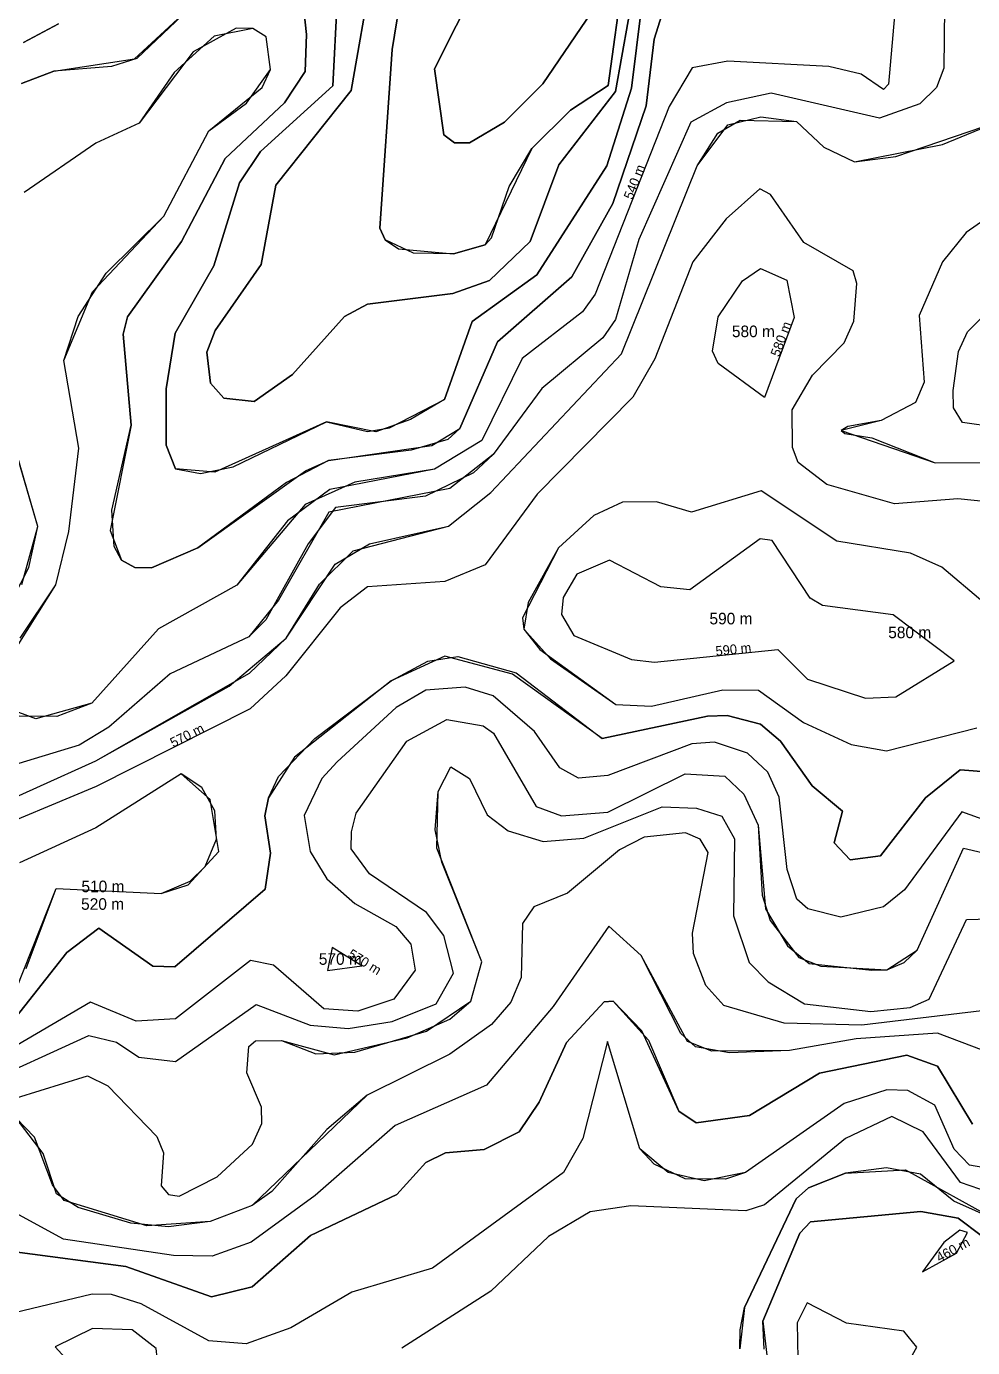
# Model space of a CAD drawing. Extents: x 120.7465 to 120.8269, y 14.0376 to 14.0711.
# Drawn here: x 120.81396 to 120.82245, y 14.04908 to 14.06093 of the extents above; entities that cross this region are included whole.
import ezdxf
from ezdxf.enums import TextEntityAlignment as Align

# ---------------------------------------------------------------- set-up
doc = ezdxf.new("R2010")
doc.units = 0
doc.header["$MEASUREMENT"] = 0
for name, color, linetype in [('Contour_Line_Intermediate', 7, 'Continuous'), ('Contour_Line_Major', 7, 'Continuous'), ('FEATURE_LABEL', 7, 'Continuous'), ('Iso-height_Area', 7, 'Continuous')]:
    doc.layers.add(name, color=color, linetype=linetype)

msp = doc.modelspace()

# ---------------------------------------------------------------- linework, layer by layer
at = {"layer": 'Contour_Line_Intermediate', "color": 36}
for points in [[(120.819882, 14.061741), (120.819592, 14.060817), (120.819518, 14.06022), (120.819221, 14.059343), (120.818853, 14.058685), (120.818187, 14.058104), (120.817849, 14.057327), (120.817739, 14.057228), (120.817412, 14.057132), (120.816669, 14.057039), (120.816293, 14.056842), (120.815497, 14.056257), (120.815084, 14.056076), (120.814934, 14.056079), (120.814813, 14.056145), (120.814749, 14.056268), (120.814727, 14.056594), (120.814899, 14.057355), (120.814829, 14.058172), (120.814866, 14.058326), (120.815353, 14.059003), (120.815743, 14.059746), (120.816277, 14.060247), (120.81646, 14.060529), (120.816474, 14.060859), (120.81637, 14.061811)], [(120.819127, 14.061206), (120.818592, 14.060417), (120.81825, 14.060073), (120.817935, 14.059888), (120.817799, 14.059887), (120.817705, 14.05996), (120.817622, 14.060553), (120.818201, 14.061706)], [(120.819472, 14.061618), (120.819243, 14.060349), (120.818737, 14.059692), (120.818479, 14.059004), (120.818113, 14.058653), (120.817786, 14.058538), (120.81702, 14.05844), (120.816815, 14.058331), (120.816347, 14.057811), (120.816003, 14.057567), (120.815731, 14.057599), (120.815611, 14.057731), (120.81558, 14.058011), (120.815654, 14.058204), (120.816066, 14.058798), (120.816198, 14.059507), (120.816873, 14.060358), (120.817056, 14.061401)], [(120.81559, 14.061255), (120.814951, 14.060644), (120.814724, 14.060572), (120.814208, 14.060532), (120.813917, 14.06042)], [(120.822196, 14.061103), (120.822189, 14.060558), (120.822123, 14.060383), (120.821974, 14.060238), (120.821613, 14.06011), (120.820639, 14.060332), (120.820239, 14.060248), (120.819921, 14.060072), (120.819453, 14.05902), (120.819243, 14.058304), (120.81913, 14.058139), (120.818585, 14.057684), (120.818148, 14.057092), (120.817971, 14.056929), (120.817541, 14.056718), (120.816734, 14.056616), (120.816488, 14.056291), (120.816107, 14.055609), (120.815957, 14.055458), (120.81525, 14.055125), (120.8147, 14.054647), (120.814434, 14.054485), (120.813554, 14.054221)], [(120.819477, 14.061103), (120.819388, 14.060379), (120.819167, 14.059683), (120.81854, 14.058703), (120.817959, 14.058284), (120.817712, 14.057587), (120.817406, 14.057408), (120.817096, 14.057297), (120.816652, 14.057386), (120.815651, 14.056934), (120.815297, 14.056963), (120.815214, 14.057176), (120.815214, 14.057681), (120.815294, 14.058181), (120.815642, 14.058786), (120.815872, 14.059529), (120.816059, 14.05981), (120.816708, 14.0604), (120.816749, 14.061158)], [(120.821747, 14.061026), (120.821694, 14.060414), (120.821649, 14.060367), (120.821447, 14.060503), (120.821158, 14.060573), (120.820252, 14.060621), (120.819931, 14.06056), (120.819727, 14.060214), (120.819062, 14.05853), (120.818947, 14.058372), (120.818406, 14.057953), (120.818046, 14.057218), (120.81762, 14.05696), (120.816683, 14.056779), (120.816302, 14.056497), (120.815847, 14.05592), (120.815145, 14.055529), (120.814547, 14.054863), (120.814234, 14.054743), (120.813896, 14.054746)], [(120.826598, 14.058016), (120.82638, 14.05732), (120.82624, 14.057187), (120.826075, 14.057132), (120.825558, 14.057158), (120.825426, 14.057206), (120.825142, 14.057439), (120.824993, 14.057453), (120.824274, 14.057423), (120.823727, 14.057293), (120.823203, 14.057411), (120.822652, 14.057339), (120.822355, 14.057379), (120.822276, 14.057511), (120.822272, 14.057667), (120.822322, 14.058015), (120.822401, 14.058192), (120.822707, 14.058502), (120.823434, 14.059085), (120.823878, 14.059364), (120.823759, 14.059959), (120.823932, 14.060711), (120.823909, 14.060874), (120.823794, 14.06098)], [(120.813905, 14.055444), (120.814225, 14.055923), (120.814342, 14.056403), (120.814431, 14.057148), (120.814296, 14.057937), (120.814425, 14.05833), (120.814676, 14.058718), (120.815192, 14.059231), (120.815598, 14.059995), (120.815936, 14.060244), (120.816149, 14.060547), (120.81611, 14.060838), (120.815992, 14.060912), (120.815645, 14.060844), (120.815286, 14.06052), (120.814973, 14.060065), (120.814583, 14.059884), (120.813942, 14.059441)], [(120.81425, 14.060955), (120.813934, 14.060789)], [(120.813523, 14.053867), (120.814582, 14.054344), (120.815962, 14.055132), (120.816291, 14.055445), (120.816589, 14.055931), (120.81689, 14.056228), (120.817747, 14.056449), (120.818127, 14.056752), (120.819298, 14.057994), (120.819977, 14.059681), (120.820161, 14.059976), (120.820363, 14.06009), (120.820867, 14.060078), (120.821114, 14.059848), (120.821389, 14.059718), (120.821759, 14.059766), (120.82268, 14.060078)], [(120.822637, 14.056662), (120.822315, 14.056695), (120.821747, 14.056651), (120.821139, 14.056823), (120.820884, 14.057021), (120.820831, 14.057154), (120.820828, 14.057492), (120.821011, 14.057805), (120.821294, 14.058094), (120.821383, 14.058289), (120.821409, 14.058627), (120.821375, 14.058739), (120.820932, 14.058995), (120.820635, 14.059423), (120.820539, 14.059475), (120.820236, 14.059205), (120.819938, 14.058822), (120.819596, 14.05795), (120.8194, 14.057607), (120.818543, 14.056738), (120.818074, 14.056103), (120.817715, 14.055953), (120.81702, 14.055905), (120.816776, 14.055716), (120.816288, 14.055108), (120.815968, 14.054812), (120.814585, 14.054114), (120.813511, 14.053667)], [(120.822852, 14.059407), (120.822389, 14.059084), (120.822177, 14.058822), (120.821967, 14.05834), (120.822012, 14.057742), (120.821936, 14.05756), (120.821626, 14.057399), (120.821327, 14.057344), (120.821269, 14.057309), (120.821302, 14.057281), (120.821542, 14.057241), (120.82211, 14.057019), (120.82283, 14.057021)], [(120.820847, 14.058321), (120.82058, 14.057605), (120.820164, 14.057909), (120.820115, 14.058019), (120.820164, 14.058328), (120.820384, 14.05865), (120.820545, 14.058761), (120.820781, 14.058655), (120.820847, 14.058321)], [(120.813549, 14.055235), (120.813983, 14.056078), (120.814062, 14.056448), (120.813836, 14.057224)], [(120.82254, 14.055772), (120.82217, 14.056082), (120.821889, 14.056208), (120.821229, 14.056315), (120.82055, 14.056768), (120.819927, 14.056575), (120.819613, 14.056667), (120.819306, 14.056666), (120.819049, 14.056547), (120.818733, 14.056255), (120.818409, 14.055629), (120.818422, 14.055526), (120.818566, 14.055344), (120.819247, 14.054851), (120.819568, 14.054835), (120.820208, 14.054983), (120.820527, 14.054978), (120.82093, 14.05469), (120.821358, 14.054491), (120.821674, 14.054435), (120.822486, 14.054641)], [(120.822282, 14.055243), (120.821734, 14.055655), (120.8211, 14.055737), (120.820989, 14.055804), (120.820649, 14.056322), (120.820541, 14.056335), (120.819911, 14.05588), (120.819651, 14.055907), (120.819189, 14.056146), (120.818896, 14.056019), (120.818775, 14.055809), (120.818759, 14.055659), (120.81887, 14.05547), (120.819388, 14.055255), (120.819594, 14.055229), (120.820699, 14.055344), (120.820966, 14.055077), (120.821486, 14.054907), (120.821759, 14.054919), (120.822282, 14.055243)], [(120.822606, 14.054245), (120.822336, 14.054265), (120.822025, 14.054014), (120.821622, 14.053494), (120.82135, 14.053458), (120.821204, 14.05361), (120.82128, 14.053894), (120.821008, 14.05412), (120.820724, 14.054522), (120.820544, 14.054674), (120.820246, 14.054753), (120.820068, 14.054745), (120.819126, 14.054546), (120.81832, 14.055122), (120.817714, 14.055285), (120.817231, 14.055062), (120.816365, 14.054377), (120.816132, 14.054014), (120.8161, 14.053852), (120.81615, 14.053517), (120.816101, 14.053195), (120.815292, 14.052498), (120.815096, 14.052504), (120.814611, 14.052845), (120.814322, 14.052626), (120.813837, 14.052006)], [(120.823363, 14.053523), (120.82235, 14.053887), (120.821837, 14.053188), (120.821647, 14.053037), (120.821265, 14.052944), (120.820968, 14.053017), (120.82087, 14.053105), (120.820784, 14.053371), (120.820713, 14.05402), (120.82061, 14.054243), (120.820428, 14.054413), (120.820131, 14.054512), (120.81993, 14.054499), (120.819175, 14.054215), (120.818911, 14.05419), (120.818746, 14.054283), (120.818518, 14.054608), (120.818146, 14.054927), (120.817896, 14.055007), (120.817544, 14.054979), (120.817277, 14.054823), (120.816749, 14.054335), (120.816609, 14.054188), (120.816453, 14.053856), (120.816506, 14.053532), (120.816655, 14.053288), (120.816906, 14.053065), (120.817273, 14.052858), (120.81741, 14.052701), (120.817446, 14.052469), (120.817256, 14.052209), (120.816934, 14.0521), (120.816629, 14.052121), (120.816177, 14.052514), (120.815972, 14.052555), (120.815297, 14.05203), (120.814946, 14.052011), (120.814536, 14.052182), (120.8137, 14.051692)], [(120.81351, 14.051421), (120.814522, 14.051881), (120.81477, 14.051823), (120.814968, 14.051688), (120.815298, 14.051649), (120.816021, 14.05216), (120.816507, 14.051975), (120.816847, 14.051944), (120.817241, 14.052007), (120.817635, 14.052167), (120.817792, 14.052442), (120.817706, 14.05278), (120.81755, 14.052986), (120.817037, 14.053332), (120.816873, 14.053555), (120.816875, 14.053708), (120.816919, 14.053877), (120.817373, 14.054523), (120.817731, 14.054715), (120.818058, 14.054658), (120.818149, 14.054593), (120.818533, 14.053937), (120.818761, 14.053851), (120.819174, 14.053885), (120.819869, 14.054229), (120.820226, 14.054209), (120.820395, 14.054045), (120.820525, 14.053767), (120.820589, 14.053019), (120.820786, 14.052686), (120.82098, 14.052527), (120.821544, 14.052468), (120.821679, 14.05247), (120.821951, 14.052646), (120.822366, 14.053563), (120.822534, 14.053524)], [(120.813872, 14.051322), (120.814509, 14.051519), (120.81469, 14.051429), (120.815132, 14.050977), (120.815189, 14.050828), (120.81517, 14.050535), (120.815236, 14.050457), (120.81533, 14.050442), (120.815673, 14.050614), (120.81599, 14.050906), (120.816072, 14.051094), (120.816068, 14.051239), (120.815937, 14.051548), (120.815957, 14.051784), (120.816016, 14.051835), (120.816249, 14.051836), (120.816557, 14.051717), (120.816907, 14.051732), (120.817549, 14.051921), (120.817946, 14.052191), (120.818044, 14.052543), (120.817687, 14.053435), (120.817627, 14.053727), (120.817654, 14.054069), (120.817766, 14.054291), (120.817936, 14.054186), (120.818094, 14.053861), (120.818283, 14.053717), (120.818594, 14.053623), (120.818961, 14.053653), (120.819662, 14.053933), (120.81997, 14.053922), (120.820198, 14.053848), (120.820313, 14.053646), (120.820302, 14.052956), (120.820443, 14.052538), (120.820614, 14.052364), (120.820939, 14.052167), (120.821533, 14.052097), (120.821886, 14.052133), (120.822056, 14.052209), (120.822391, 14.052921), (120.823027, 14.052941)], [(120.81396, 14.052483), (120.814227, 14.053201), (120.81517, 14.053154), (120.815429, 14.053265), (120.815564, 14.053398), (120.815667, 14.053643), (120.81565, 14.053898), (120.815534, 14.054106), (120.815349, 14.054229), (120.814582, 14.053745), (120.813899, 14.05343)], [(120.822731, 14.052127), (120.821454, 14.051973), (120.820758, 14.051992), (120.820215, 14.05215), (120.820055, 14.05233), (120.819944, 14.052616), (120.819935, 14.052799), (120.820075, 14.053524), (120.820005, 14.053643), (120.819873, 14.0537), (120.8195, 14.05366), (120.81928, 14.053546), (120.818814, 14.053157), (120.818511, 14.053036), (120.818411, 14.052885), (120.818399, 14.052402), (120.818305, 14.052181), (120.818133, 14.051981), (120.817757, 14.051714), (120.817018, 14.051347), (120.815987, 14.050357), (120.815608, 14.050213), (120.815236, 14.050167), (120.814897, 14.050198), (120.814426, 14.05034), (120.814231, 14.050463), (120.814111, 14.050823), (120.81387, 14.05114)], [(120.822748, 14.051671), (120.822132, 14.051902), (120.821403, 14.051853), (120.820804, 14.051748), (120.820267, 14.051727), (120.819962, 14.051779), (120.819831, 14.0519), (120.819474, 14.052598), (120.819183, 14.052861), (120.818684, 14.052141), (120.818086, 14.051435), (120.817269, 14.051075), (120.816552, 14.050448), (120.815976, 14.050028), (120.815628, 14.049904), (120.815281, 14.04991), (120.814292, 14.050054), (120.813861, 14.050292)], [(120.816969, 14.052507), (120.816703, 14.052671), (120.816662, 14.052465), (120.816969, 14.052507)], [(120.813856, 14.049941), (120.814853, 14.049811), (120.81562, 14.049537), (120.815987, 14.049628), (120.816508, 14.050087), (120.817283, 14.050455), (120.817543, 14.050742), (120.81772, 14.050828), (120.818067, 14.050858), (120.818379, 14.051017), (120.818561, 14.051284), (120.818804, 14.051818), (120.819143, 14.052184), (120.819223, 14.052191), (120.81954, 14.051839), (120.819811, 14.051202), (120.819967, 14.051098), (120.820447, 14.051165), (120.821075, 14.051544), (120.821856, 14.051705), (120.822132, 14.051606), (120.822447, 14.051088)], [(120.82405, 14.049006), (120.823778, 14.049289), (120.823275, 14.049633), (120.822985, 14.050016), (120.822887, 14.050307), (120.822686, 14.050445), (120.822339, 14.050564), (120.822003, 14.051019), (120.821723, 14.051155), (120.821308, 14.050958), (120.82058, 14.050364), (120.820413, 14.050308), (120.819383, 14.050354), (120.819018, 14.050299), (120.818643, 14.050078), (120.818126, 14.04959), (120.817327, 14.049079)], [(120.824048, 14.048683), (120.823602, 14.049089), (120.823036, 14.049404), (120.822801, 14.049745), (120.822731, 14.050139), (120.822666, 14.050222), (120.82228, 14.050397), (120.82198, 14.050638), (120.821676, 14.050696), (120.821307, 14.050647), (120.820975, 14.050517), (120.820866, 14.050416), (120.8204, 14.049442), (120.82036, 14.049073)], [(120.820578, 14.049068), (120.820565, 14.049319), (120.820897, 14.050109), (120.820993, 14.050211), (120.821983, 14.050303), (120.822318, 14.050245), (120.822524, 14.050087), (120.822552, 14.049599), (120.822664, 14.049385), (120.823044, 14.049073)], [(120.822401, 14.050114), (120.822331, 14.050137), (120.82219, 14.050025), (120.821997, 14.049761), (120.822302, 14.049929), (120.822401, 14.050114)], [(120.821946, 14.049088), (120.82183, 14.049229), (120.821317, 14.049301), (120.820962, 14.049485), (120.820874, 14.049306), (120.820884, 14.04882), (120.821029, 14.048705), (120.821657, 14.048748), (120.821772, 14.048778), (120.821946, 14.049088)], [(120.815271, 14.048746), (120.815141, 14.048908), (120.815124, 14.049075), (120.814909, 14.049242), (120.814555, 14.049255), (120.814219, 14.049091), (120.814483, 14.048801), (120.814663, 14.048715), (120.814985, 14.048679), (120.815271, 14.048746)]]:
    msp.add_lwpolyline(points, dxfattribs=at)
at = {"layer": 'Contour_Line_Major', "color": 36}
for points in [[(120.819313, 14.06138), (120.819178, 14.060403), (120.818842, 14.060181), (120.818494, 14.059838), (120.818075, 14.058974), (120.817791, 14.058891), (120.817434, 14.058898), (120.817178, 14.059019), (120.81713, 14.059123), (120.817241, 14.060726), (120.817328, 14.06126)], [(120.819313, 14.06138), (120.819178, 14.060403), (120.818842, 14.060181), (120.818494, 14.059838), (120.818075, 14.058974), (120.817791, 14.058891), (120.817434, 14.058898), (120.817178, 14.059019), (120.81713, 14.059123), (120.817241, 14.060726), (120.817328, 14.06126)], [(120.822196, 14.061103), (120.822189, 14.060558), (120.822123, 14.060383), (120.821974, 14.060238), (120.821613, 14.06011), (120.820639, 14.060332), (120.820239, 14.060248), (120.819921, 14.060072), (120.819453, 14.05902), (120.819243, 14.058304), (120.81913, 14.058139), (120.818585, 14.057684), (120.818148, 14.057092), (120.817971, 14.056929), (120.817541, 14.056718), (120.816734, 14.056616), (120.816488, 14.056291), (120.816107, 14.055609), (120.815957, 14.055458), (120.81525, 14.055125), (120.8147, 14.054647), (120.814434, 14.054485), (120.813554, 14.054221)], [(120.826598, 14.058016), (120.82638, 14.05732), (120.82624, 14.057187), (120.826075, 14.057132), (120.825558, 14.057158), (120.825426, 14.057206), (120.825142, 14.057439), (120.824993, 14.057453), (120.824274, 14.057423), (120.823727, 14.057293), (120.823203, 14.057411), (120.822652, 14.057339), (120.822355, 14.057379), (120.822276, 14.057511), (120.822272, 14.057667), (120.822322, 14.058015), (120.822401, 14.058192), (120.822707, 14.058502), (120.823434, 14.059085), (120.823878, 14.059364), (120.823759, 14.059959), (120.823932, 14.060711), (120.823909, 14.060874), (120.823794, 14.06098)], [(120.813549, 14.055235), (120.813983, 14.056078), (120.814062, 14.056448), (120.813836, 14.057224)], [(120.81351, 14.051421), (120.814522, 14.051881), (120.81477, 14.051823), (120.814968, 14.051688), (120.815298, 14.051649), (120.816021, 14.05216), (120.816507, 14.051975), (120.816847, 14.051944), (120.817241, 14.052007), (120.817635, 14.052167), (120.817792, 14.052442), (120.817706, 14.05278), (120.81755, 14.052986), (120.817037, 14.053332), (120.816873, 14.053555), (120.816875, 14.053708), (120.816919, 14.053877), (120.817373, 14.054523), (120.817731, 14.054715), (120.818058, 14.054658), (120.818149, 14.054593), (120.818533, 14.053937), (120.818761, 14.053851), (120.819174, 14.053885), (120.819869, 14.054229), (120.820226, 14.054209), (120.820395, 14.054045), (120.820525, 14.053767), (120.820589, 14.053019), (120.820786, 14.052686), (120.82098, 14.052527), (120.821544, 14.052468), (120.821679, 14.05247), (120.821951, 14.052646), (120.822366, 14.053563), (120.822534, 14.053524)], [(120.822898, 14.050634), (120.82242, 14.05072), (120.822282, 14.050862), (120.822108, 14.051258), (120.821866, 14.051389), (120.821679, 14.051395), (120.821294, 14.051271), (120.82041, 14.050652), (120.820039, 14.050579), (120.819716, 14.050654), (120.819461, 14.050865), (120.819172, 14.051827), (120.818951, 14.050958), (120.818777, 14.050652), (120.817604, 14.049796), (120.816879, 14.04958), (120.816333, 14.04926), (120.815931, 14.049117), (120.815598, 14.049143), (120.814989, 14.049475), (120.814725, 14.049559), (120.81455, 14.049562), (120.813855, 14.049395)], [(120.822898, 14.050634), (120.82242, 14.05072), (120.822282, 14.050862), (120.822108, 14.051258), (120.821866, 14.051389), (120.821679, 14.051395), (120.821294, 14.051271), (120.82041, 14.050652), (120.820039, 14.050579), (120.819716, 14.050654), (120.819461, 14.050865), (120.819172, 14.051827), (120.818951, 14.050958), (120.818777, 14.050652), (120.817604, 14.049796), (120.816879, 14.04958), (120.816333, 14.04926), (120.815931, 14.049117), (120.815598, 14.049143), (120.814989, 14.049475), (120.814725, 14.049559), (120.81455, 14.049562), (120.813855, 14.049395)]]:
    msp.add_lwpolyline(points, dxfattribs=at)
at = {"layer": 'Iso-height_Area', "color": 2}
for points in [[(120.81637, 14.061811, 530), (120.816474, 14.060859, 530), (120.81646, 14.060529, 530), (120.816277, 14.060247, 530), (120.815743, 14.059746, 530), (120.815353, 14.059003, 530), (120.814866, 14.058326, 530), (120.814829, 14.058172, 530), (120.814899, 14.057355, 530), (120.814713, 14.05641, 530), (120.814813, 14.056145, 530), (120.814934, 14.056079, 530), (120.815084, 14.056076, 530), (120.815497, 14.056257, 530), (120.816464, 14.056947, 530), (120.816669, 14.057039, 530), (120.817596, 14.057173, 530), (120.817849, 14.057327, 530), (120.818187, 14.058104, 530), (120.818853, 14.058685, 530), (120.819221, 14.059343, 530), (120.819518, 14.06022, 530), (120.819592, 14.060817, 530), (120.819882, 14.061741, 530)], [(120.818201, 14.061706, 490), (120.817622, 14.060553, 490), (120.817705, 14.05996, 490), (120.817799, 14.059887, 490), (120.817935, 14.059888, 490), (120.81825, 14.060073, 490), (120.818592, 14.060417, 490), (120.819127, 14.061206, 490)], [(120.817056, 14.061401, 510), (120.816873, 14.060358, 510), (120.816198, 14.059507, 510), (120.816066, 14.058798, 510), (120.815654, 14.058204, 510), (120.81558, 14.058011, 510), (120.815611, 14.057731, 510), (120.815731, 14.057599, 510), (120.816003, 14.057567, 510), (120.816347, 14.057811, 510), (120.816815, 14.058331, 510), (120.81702, 14.05844, 510), (120.817786, 14.058538, 510), (120.818113, 14.058653, 510), (120.818479, 14.059004, 510), (120.818737, 14.059692, 510), (120.819243, 14.060349, 510), (120.819472, 14.061618, 510)], [(120.817328, 14.06126, 500), (120.817241, 14.060726, 500), (120.81713, 14.059123, 500), (120.817178, 14.059019, 500), (120.817298, 14.058937, 500), (120.817791, 14.058891, 500), (120.818075, 14.058974, 500), (120.818131, 14.059035, 500), (120.818292, 14.059497, 500), (120.818494, 14.059838, 500), (120.818842, 14.060181, 500), (120.819178, 14.060403, 500), (120.819313, 14.06138, 500)], [(120.817328, 14.06126, 500), (120.817241, 14.060726, 500), (120.81713, 14.059123, 500), (120.817178, 14.059019, 500), (120.817298, 14.058937, 500), (120.817791, 14.058891, 500), (120.818075, 14.058974, 500), (120.818131, 14.059035, 500), (120.818292, 14.059497, 500), (120.818494, 14.059838, 500), (120.818842, 14.060181, 500), (120.819178, 14.060403, 500), (120.819313, 14.06138, 500)], [(120.813917, 14.06042, 530), (120.814208, 14.060532, 530), (120.81493, 14.060642, 530), (120.81559, 14.061255, 530)], [(120.822196, 14.061103, 550), (120.822189, 14.060558, 550), (120.822123, 14.060383, 550), (120.821974, 14.060238, 550), (120.821613, 14.06011, 550), (120.820639, 14.060332, 550), (120.820239, 14.060248, 550), (120.819921, 14.060072, 550), (120.819453, 14.05902, 550), (120.819243, 14.058304, 550), (120.81913, 14.058139, 550), (120.818585, 14.057684, 550), (120.818148, 14.057092, 550), (120.817758, 14.056788, 550), (120.816673, 14.056576, 550), (120.816223, 14.055785, 550), (120.815957, 14.055458, 550), (120.81525, 14.055125, 550), (120.8147, 14.054647, 550), (120.814434, 14.054485, 550), (120.813554, 14.054221, 550)], [(120.822196, 14.061103, 550), (120.822189, 14.060558, 550), (120.822123, 14.060383, 550), (120.821974, 14.060238, 550), (120.821613, 14.06011, 550), (120.820639, 14.060332, 550), (120.820239, 14.060248, 550), (120.819921, 14.060072, 550), (120.819453, 14.05902, 550), (120.819243, 14.058304, 550), (120.81913, 14.058139, 550), (120.818585, 14.057684, 550), (120.818148, 14.057092, 550), (120.817758, 14.056788, 550), (120.816673, 14.056576, 550), (120.816223, 14.055785, 550), (120.815957, 14.055458, 550), (120.81525, 14.055125, 550), (120.8147, 14.054647, 550), (120.814434, 14.054485, 550), (120.813554, 14.054221, 550)], [(120.816749, 14.061158, 520), (120.816708, 14.0604, 520), (120.816059, 14.05981, 520), (120.815872, 14.059529, 520), (120.815642, 14.058786, 520), (120.815294, 14.058181, 520), (120.815214, 14.057681, 520), (120.815214, 14.057176, 520), (120.815297, 14.056963, 520), (120.815521, 14.056921, 520), (120.815815, 14.056982, 520), (120.816652, 14.057386, 520), (120.817021, 14.0573, 520), (120.817217, 14.057333, 520), (120.817712, 14.057587, 520), (120.817959, 14.058284, 520), (120.81854, 14.058703, 520), (120.819167, 14.059683, 520), (120.819388, 14.060379, 520), (120.819477, 14.061103, 520)], [(120.821747, 14.061026, 540), (120.821694, 14.060414, 540), (120.821649, 14.060367, 540), (120.821447, 14.060503, 540), (120.821158, 14.060573, 540), (120.820252, 14.060621, 540), (120.819931, 14.06056, 540), (120.819727, 14.060214, 540), (120.819062, 14.05853, 540), (120.818947, 14.058372, 540), (120.818406, 14.057953, 540), (120.818046, 14.057218, 540), (120.81762, 14.05696, 540), (120.816907, 14.056843, 540), (120.81646, 14.056645, 540), (120.815847, 14.05592, 540), (120.815145, 14.055529, 540), (120.814547, 14.054863, 540), (120.814044, 14.054722, 540), (120.813796, 14.054816, 540)], [(120.813807, 14.055256, 540), (120.814225, 14.055923, 540), (120.814342, 14.056403, 540), (120.814431, 14.057148, 540), (120.814296, 14.057937, 540), (120.814554, 14.058552, 540), (120.815192, 14.059231, 540), (120.815598, 14.059995, 540), (120.816075, 14.060384, 540), (120.816149, 14.060547, 540), (120.81611, 14.060838, 540), (120.815992, 14.060912, 540), (120.815841, 14.060915, 540), (120.815456, 14.060703, 540), (120.814973, 14.060065, 540), (120.814583, 14.059884, 540), (120.813942, 14.059441, 540)], [(120.813934, 14.060789, 520), (120.81425, 14.060955, 520)], [(120.813523, 14.053867, 560), (120.814582, 14.054344, 560), (120.81578, 14.055014, 560), (120.816291, 14.055445, 560), (120.816729, 14.056109, 560), (120.817038, 14.056291, 560), (120.817747, 14.056449, 560), (120.818127, 14.056752, 560), (120.819298, 14.057994, 560), (120.819977, 14.059681, 560), (120.820253, 14.060049, 560), (120.820548, 14.06012, 560), (120.820867, 14.060078, 560), (120.821114, 14.059848, 560), (120.821389, 14.059718, 560), (120.822176, 14.059873, 560), (120.82268, 14.060078, 560)], [(120.822637, 14.056662, 570), (120.822315, 14.056695, 570), (120.821747, 14.056651, 570), (120.821139, 14.056823, 570), (120.820884, 14.057021, 570), (120.820831, 14.057154, 570), (120.820828, 14.057492, 570), (120.821011, 14.057805, 570), (120.821294, 14.058094, 570), (120.821383, 14.058289, 570), (120.821409, 14.058627, 570), (120.821375, 14.058739, 570), (120.820932, 14.058995, 570), (120.820635, 14.059423, 570), (120.820539, 14.059475, 570), (120.820236, 14.059205, 570), (120.819938, 14.058822, 570), (120.819596, 14.05795, 570), (120.8194, 14.057607, 570), (120.818543, 14.056738, 570), (120.818074, 14.056103, 570), (120.817715, 14.055953, 570), (120.81702, 14.055905, 570), (120.816776, 14.055716, 570), (120.816288, 14.055108, 570), (120.815968, 14.054812, 570), (120.814585, 14.054114, 570), (120.813511, 14.053667, 570)], [(120.822852, 14.059407, 560), (120.822389, 14.059084, 560), (120.822177, 14.058822, 560), (120.821967, 14.05834, 560), (120.822012, 14.057742, 560), (120.821936, 14.05756, 560), (120.821626, 14.057399, 560), (120.821269, 14.057309, 560), (120.82211, 14.057019, 560), (120.82283, 14.057021, 560)], [(120.822652, 14.057339, 550), (120.822355, 14.057379, 550), (120.822276, 14.057511, 550), (120.822272, 14.057667, 550), (120.822322, 14.058015, 550), (120.822401, 14.058192, 550), (120.822707, 14.058502, 550)], [(120.822652, 14.057339, 550), (120.822355, 14.057379, 550), (120.822276, 14.057511, 550), (120.822272, 14.057667, 550), (120.822322, 14.058015, 550), (120.822401, 14.058192, 550), (120.822707, 14.058502, 550)], [(120.81392, 14.055928, 550), (120.814062, 14.056448, 550), (120.813838, 14.05722, 550)], [(120.81392, 14.055928, 550), (120.814062, 14.056448, 550), (120.813838, 14.05722, 550)], [(120.813837, 14.052006, 570), (120.814322, 14.052626, 570), (120.814611, 14.052845, 570), (120.815096, 14.052504, 570), (120.815292, 14.052498, 570), (120.816101, 14.053195, 570), (120.81615, 14.053517, 570), (120.8161, 14.053852, 570), (120.816132, 14.054014, 570), (120.816223, 14.054204, 570), (120.816549, 14.054545, 570), (120.817231, 14.055062, 570), (120.817561, 14.05524, 570), (120.81783, 14.055282, 570), (120.818353, 14.055133, 570), (120.818353, 14.055133, 570), (120.819126, 14.054546, 570), (120.820068, 14.054745, 570), (120.820246, 14.054753, 570), (120.820544, 14.054674, 570), (120.820724, 14.054522, 570), (120.821008, 14.05412, 570), (120.82128, 14.053894, 570), (120.821204, 14.05361, 570), (120.82135, 14.053458, 570), (120.821622, 14.053494, 570), (120.822025, 14.054014, 570), (120.822336, 14.054265, 570), (120.822606, 14.054245, 570)], [(120.823363, 14.053523, 560), (120.82235, 14.053887, 560), (120.821837, 14.053188, 560), (120.821647, 14.053037, 560), (120.821265, 14.052944, 560), (120.820968, 14.053017, 560), (120.82087, 14.053105, 560), (120.820784, 14.053371, 560), (120.820713, 14.05402, 560), (120.82061, 14.054243, 560), (120.820428, 14.054413, 560), (120.820131, 14.054512, 560), (120.81993, 14.054499, 560), (120.819175, 14.054215, 560), (120.818911, 14.05419, 560), (120.818746, 14.054283, 560), (120.818518, 14.054608, 560), (120.818146, 14.054927, 560), (120.817896, 14.055007, 560), (120.817544, 14.054979, 560), (120.817277, 14.054823, 560), (120.816749, 14.054335, 560), (120.816609, 14.054188, 560), (120.816453, 14.053856, 560), (120.816506, 14.053532, 560), (120.816655, 14.053288, 560), (120.816906, 14.053065, 560), (120.817273, 14.052858, 560), (120.81741, 14.052701, 560), (120.817446, 14.052469, 560), (120.817256, 14.052209, 560), (120.816934, 14.0521, 560), (120.816629, 14.052121, 560), (120.816177, 14.052514, 560), (120.815972, 14.052555, 560), (120.815297, 14.05203, 560), (120.814946, 14.052011, 560), (120.814536, 14.052182, 560), (120.8137, 14.051692, 560)], [(120.81351, 14.051421, 550), (120.814522, 14.051881, 550), (120.81477, 14.051823, 550), (120.814968, 14.051688, 550), (120.815298, 14.051649, 550), (120.816021, 14.05216, 550), (120.816507, 14.051975, 550), (120.816847, 14.051944, 550), (120.817241, 14.052007, 550), (120.817635, 14.052167, 550), (120.817792, 14.052442, 550), (120.817706, 14.05278, 550), (120.81755, 14.052986, 550), (120.817037, 14.053332, 550), (120.816873, 14.053555, 550), (120.816875, 14.053708, 550), (120.816919, 14.053877, 550), (120.817373, 14.054523, 550), (120.817731, 14.054715, 550), (120.818058, 14.054658, 550), (120.818149, 14.054593, 550), (120.818533, 14.053937, 550), (120.818761, 14.053851, 550), (120.819174, 14.053885, 550), (120.819869, 14.054229, 550), (120.820226, 14.054209, 550), (120.820395, 14.054045, 550), (120.820525, 14.053767, 550), (120.820561, 14.05314, 550), (120.820632, 14.052912, 550), (120.82089, 14.05258, 550), (120.821085, 14.052505, 550), (120.821679, 14.05247, 550), (120.821833, 14.052538, 550), (120.821951, 14.052646, 550), (120.822366, 14.053563, 550), (120.822534, 14.053524, 550)], [(120.81351, 14.051421, 550), (120.814522, 14.051881, 550), (120.81477, 14.051823, 550), (120.814968, 14.051688, 550), (120.815298, 14.051649, 550), (120.816021, 14.05216, 550), (120.816507, 14.051975, 550), (120.816847, 14.051944, 550), (120.817241, 14.052007, 550), (120.817635, 14.052167, 550), (120.817792, 14.052442, 550), (120.817706, 14.05278, 550), (120.81755, 14.052986, 550), (120.817037, 14.053332, 550), (120.816873, 14.053555, 550), (120.816875, 14.053708, 550), (120.816919, 14.053877, 550), (120.817373, 14.054523, 550), (120.817731, 14.054715, 550), (120.818058, 14.054658, 550), (120.818149, 14.054593, 550), (120.818533, 14.053937, 550), (120.818761, 14.053851, 550), (120.819174, 14.053885, 550), (120.819869, 14.054229, 550), (120.820226, 14.054209, 550), (120.820395, 14.054045, 550), (120.820525, 14.053767, 550), (120.820561, 14.05314, 550), (120.820632, 14.052912, 550), (120.82089, 14.05258, 550), (120.821085, 14.052505, 550), (120.821679, 14.05247, 550), (120.821833, 14.052538, 550), (120.821951, 14.052646, 550), (120.822366, 14.053563, 550), (120.822534, 14.053524, 550)], [(120.813872, 14.051322, 540), (120.814509, 14.051519, 540), (120.81469, 14.051429, 540), (120.815132, 14.050977, 540), (120.815189, 14.050828, 540), (120.81517, 14.050535, 540), (120.815236, 14.050457, 540), (120.81533, 14.050442, 540), (120.815673, 14.050614, 540), (120.81599, 14.050906, 540), (120.816072, 14.051094, 540), (120.816068, 14.051239, 540), (120.815937, 14.051548, 540), (120.815957, 14.051784, 540), (120.816016, 14.051835, 540), (120.816249, 14.051836, 540), (120.816721, 14.051708, 540), (120.817376, 14.051862, 540), (120.817759, 14.052029, 540), (120.817946, 14.052191, 540), (120.818044, 14.052543, 540), (120.817643, 14.053563, 540), (120.817654, 14.054069, 540), (120.817766, 14.054291, 540), (120.817936, 14.054186, 540), (120.818094, 14.053861, 540), (120.818283, 14.053717, 540), (120.818594, 14.053623, 540), (120.818961, 14.053653, 540), (120.819662, 14.053933, 540), (120.81997, 14.053922, 540), (120.820198, 14.053848, 540), (120.820313, 14.053646, 540), (120.820302, 14.052956, 540), (120.820443, 14.052538, 540), (120.820614, 14.052364, 540), (120.820939, 14.052167, 540), (120.821533, 14.052097, 540), (120.821886, 14.052133, 540), (120.822056, 14.052209, 540), (120.822391, 14.052921, 540), (120.823027, 14.052941, 540)], [(120.822731, 14.052127, 530), (120.821454, 14.051973, 530), (120.820758, 14.051992, 530), (120.820215, 14.05215, 530), (120.820055, 14.05233, 530), (120.819944, 14.052616, 530), (120.819935, 14.052799, 530), (120.820075, 14.053524, 530), (120.820005, 14.053643, 530), (120.819873, 14.0537, 530), (120.8195, 14.05366, 530), (120.81928, 14.053546, 530), (120.818814, 14.053157, 530), (120.818511, 14.053036, 530), (120.818411, 14.052885, 530), (120.818399, 14.052402, 530), (120.818305, 14.052181, 530), (120.818133, 14.051981, 530), (120.817757, 14.051714, 530), (120.817018, 14.051347, 530), (120.816656, 14.05104, 530), (120.816163, 14.050482, 530), (120.815987, 14.050357, 530), (120.815608, 14.050213, 530), (120.815042, 14.050174, 530), (120.814298, 14.050402, 530), (120.814194, 14.050543, 530), (120.814033, 14.05097, 530), (120.81387, 14.05114, 530)], [(120.822748, 14.051671, 520), (120.822132, 14.051902, 520), (120.821403, 14.051853, 520), (120.820804, 14.051748, 520), (120.820109, 14.051741, 520), (120.819889, 14.051829, 520), (120.819474, 14.052598, 520), (120.819183, 14.052861, 520), (120.818684, 14.052141, 520), (120.818086, 14.051435, 520), (120.817269, 14.051075, 520), (120.816552, 14.050448, 520), (120.815976, 14.050028, 520), (120.815628, 14.049904, 520), (120.815281, 14.04991, 520), (120.814292, 14.050054, 520), (120.813861, 14.050292, 520)], [(120.822447, 14.051088, 510), (120.822132, 14.051606, 510), (120.821856, 14.051705, 510), (120.821075, 14.051544, 510), (120.820447, 14.051165, 510), (120.819967, 14.051098, 510), (120.819811, 14.051202, 510), (120.81948, 14.051925, 510), (120.819223, 14.052191, 510), (120.819143, 14.052184, 510), (120.818804, 14.051818, 510), (120.818561, 14.051284, 510), (120.818379, 14.051017, 510), (120.818067, 14.050858, 510), (120.81772, 14.050828, 510), (120.817543, 14.050742, 510), (120.817283, 14.050455, 510), (120.816508, 14.050087, 510), (120.815987, 14.049628, 510), (120.81562, 14.049537, 510), (120.814853, 14.049811, 510), (120.813856, 14.049941, 510)], [(120.822898, 14.050634, 500), (120.82242, 14.05072, 500), (120.822282, 14.050862, 500), (120.822108, 14.051258, 500), (120.821866, 14.051389, 500), (120.821679, 14.051395, 500), (120.821294, 14.051271, 500), (120.82041, 14.050652, 500), (120.820231, 14.050592, 500), (120.81987, 14.050597, 500), (120.819591, 14.050727, 500), (120.819461, 14.050865, 500), (120.819172, 14.051827, 500), (120.818951, 14.050958, 500), (120.818777, 14.050652, 500), (120.817604, 14.049796, 500), (120.816879, 14.04958, 500), (120.816333, 14.04926, 500), (120.815931, 14.049117, 500), (120.815598, 14.049143, 500), (120.814989, 14.049475, 500), (120.814725, 14.049559, 500), (120.81455, 14.049562, 500), (120.813855, 14.049395, 500)], [(120.822898, 14.050634, 500), (120.82242, 14.05072, 500), (120.822282, 14.050862, 500), (120.822108, 14.051258, 500), (120.821866, 14.051389, 500), (120.821679, 14.051395, 500), (120.821294, 14.051271, 500), (120.82041, 14.050652, 500), (120.820231, 14.050592, 500), (120.81987, 14.050597, 500), (120.819591, 14.050727, 500), (120.819461, 14.050865, 500), (120.819172, 14.051827, 500), (120.818951, 14.050958, 500), (120.818777, 14.050652, 500), (120.817604, 14.049796, 500), (120.816879, 14.04958, 500), (120.816333, 14.04926, 500), (120.815931, 14.049117, 500), (120.815598, 14.049143, 500), (120.814989, 14.049475, 500), (120.814725, 14.049559, 500), (120.81455, 14.049562, 500), (120.813855, 14.049395, 500)], [(120.82405, 14.049006, 490), (120.823778, 14.049289, 490), (120.823275, 14.049633, 490), (120.822985, 14.050016, 490), (120.822887, 14.050307, 490), (120.822686, 14.050445, 490), (120.822339, 14.050564, 490), (120.822003, 14.051019, 490), (120.821723, 14.051155, 490), (120.821308, 14.050958, 490), (120.82058, 14.050364, 490), (120.820413, 14.050308, 490), (120.819383, 14.050354, 490), (120.819018, 14.050299, 490), (120.818643, 14.050078, 490), (120.818126, 14.04959, 490), (120.817327, 14.049079, 490)], [(120.82036, 14.049073, 480), (120.820361, 14.049243, 480), (120.8204, 14.049442, 480), (120.820866, 14.050416, 480), (120.820975, 14.050517, 480), (120.821307, 14.050647, 480), (120.821846, 14.050676, 480), (120.822666, 14.050222, 480), (120.822731, 14.050139, 480), (120.822801, 14.049745, 480), (120.823036, 14.049404, 480), (120.823602, 14.049089, 480), (120.824048, 14.048683, 480)], [(120.823044, 14.049073, 470), (120.822664, 14.049385, 470), (120.822552, 14.049599, 470), (120.822524, 14.050087, 470), (120.822318, 14.050245, 470), (120.821983, 14.050303, 470), (120.820993, 14.050211, 470), (120.820897, 14.050109, 470), (120.820565, 14.049319, 470), (120.820608, 14.048964, 470)]]:
    msp.add_polyline3d(points, dxfattribs=at)
at = {"layer": 'Iso-height_Area', "color": 40}
for points in [[(120.820847, 14.058321, 580), (120.82058, 14.057605, 580), (120.820164, 14.057909, 580), (120.820115, 14.058019, 580), (120.820164, 14.058328, 580), (120.820384, 14.05865, 580), (120.820545, 14.058761, 580), (120.820781, 14.058655, 580), (120.820847, 14.058321, 580)], [(120.822282, 14.055243, 590), (120.821734, 14.055655, 590), (120.8211, 14.055737, 590), (120.820989, 14.055804, 590), (120.820649, 14.056322, 590), (120.820541, 14.056335, 590), (120.819911, 14.05588, 590), (120.819651, 14.055907, 590), (120.819189, 14.056146, 590), (120.818896, 14.056019, 590), (120.818775, 14.055809, 590), (120.818759, 14.055659, 590), (120.81887, 14.05547, 590), (120.819388, 14.055255, 590), (120.819594, 14.055229, 590), (120.820699, 14.055344, 590), (120.820966, 14.055077, 590), (120.821486, 14.054907, 590), (120.821759, 14.054919, 590), (120.822282, 14.055243, 590)]]:
    msp.add_polyline3d(points, close=True, dxfattribs=at)
for points in [[(120.82254, 14.055772, 580), (120.82217, 14.056082, 580), (120.821889, 14.056208, 580), (120.821229, 14.056315, 580), (120.82055, 14.056768, 580), (120.819927, 14.056575, 580), (120.819613, 14.056667, 580), (120.819306, 14.056666, 580), (120.819049, 14.056547, 580), (120.818733, 14.056255, 580), (120.81846, 14.055766, 580), (120.818422, 14.055526, 580), (120.818661, 14.05526, 580), (120.819247, 14.054851, 580), (120.819568, 14.054835, 580), (120.820208, 14.054983, 580), (120.820527, 14.054978, 580), (120.82093, 14.05469, 580), (120.821358, 14.054491, 580), (120.821674, 14.054435, 580), (120.822486, 14.054641, 580)], [(120.813867, 14.052289, 580), (120.814227, 14.053201, 580), (120.81517, 14.053154, 580), (120.815411, 14.053234, 580), (120.815688, 14.053533, 580), (120.815688, 14.053533, 580), (120.815609, 14.053999, 580), (120.815349, 14.054229, 580), (120.814582, 14.053745, 580), (120.813899, 14.05343, 580)]]:
    msp.add_polyline3d(points, dxfattribs=at)
at = {"layer": 'Iso-height_Area', "color": 2}
for points in [[(120.816969, 14.052507, 570), (120.816703, 14.052671, 570), (120.816662, 14.052465, 570), (120.816969, 14.052507, 570)], [(120.815271, 14.048746, 0), (120.815141, 14.048908, 0), (120.815124, 14.049075, 0), (120.814909, 14.049242, 0), (120.814555, 14.049255, 0), (120.814219, 14.049091, 0), (120.814483, 14.048801, 0), (120.814663, 14.048715, 0), (120.814985, 14.048679, 0), (120.815271, 14.048746, 0)]]:
    msp.add_polyline3d(points, close=True, dxfattribs=at)
at = {"layer": 'Iso-height_Area', "color": 60}
for points in [[(120.822401, 14.050114, 0), (120.822331, 14.050137, 0), (120.82219, 14.050025, 0), (120.821997, 14.049761, 0), (120.822302, 14.049929, 0), (120.822401, 14.050114, 0)], [(120.821946, 14.049088, 0), (120.82183, 14.049229, 0), (120.821317, 14.049301, 0), (120.820962, 14.049485, 0), (120.820874, 14.049306, 0), (120.820884, 14.04882, 0), (120.821029, 14.048705, 0), (120.821657, 14.048748, 0), (120.821772, 14.048778, 0), (120.821946, 14.049088, 0)]]:
    msp.add_polyline3d(points, close=True, dxfattribs=at)

# ---------------------------------------------------------------- texts
at = {"layer": 'FEATURE_LABEL', "color": 18}
for s, rotation, p in [('540 m', 68.4, (120.819395, 14.059372)), ('580 m', 69.5, (120.820713, 14.057963)), ('590 m', 5.9, (120.820146, 14.055286)), ('570 m', 26.8, (120.815277, 14.054463)), ('570 m', 328.3, (120.816836, 14.052589)), ('460 m', 28.8, (120.82215, 14.049845))]:
    msp.add_text(s, height=0.0000865, rotation=rotation, dxfattribs=at).set_placement(p)
for s, p in [('580 m', (120.820481, 14.058197, 580)), ('590 m', (120.82028, 14.055621, 590)), ('580 m', (120.821883, 14.055497, 580)), ('510 m', (120.814647, 14.053219, 510)), ('520 m', (120.814644, 14.053061, 520)), ('570 m', (120.816776, 14.052568, 570))]:
    msp.add_text(s, height=0.0001038, dxfattribs=at).set_placement(p, align=Align.MIDDLE_CENTER)

doc.saveas('drawing.dxf')
